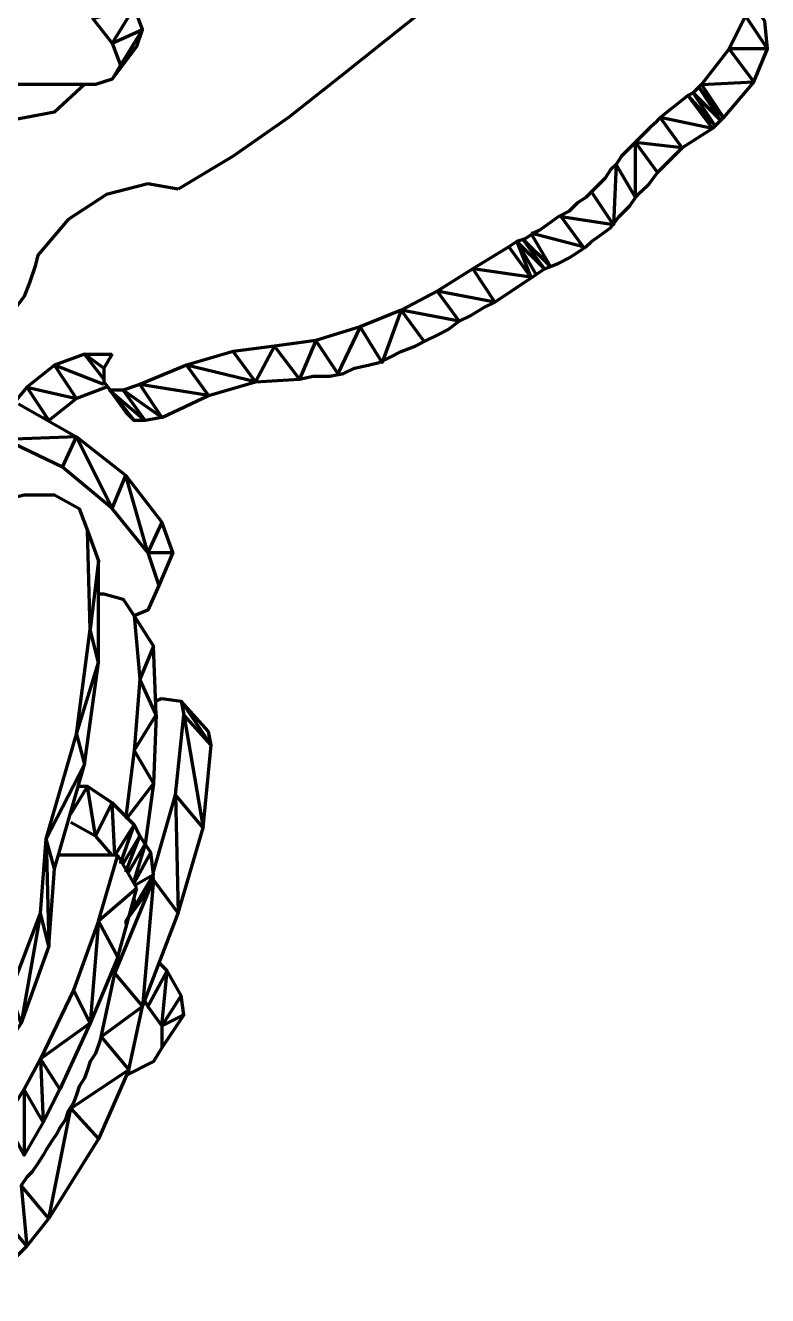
# Model space of a CAD drawing. Header units: inches. Extents: x -243 to 239, y -353 to 248.
# Drawn here: x 164.2 to 209.2, y -298.5 to -221.6 of the extents above; entities that cross this region are included whole.
import ezdxf

# ---------------------------------------------------------------- set-up
doc = ezdxf.new("R2010")
doc.units = ezdxf.units.IN
doc.layers.add('P', color=250, linetype='CONTINUOUS', lineweight=100)

msp = doc.modelspace()

# ---------------------------------------------------------------- linework, layer by layer
at = {"layer": 'P', "color": 211, "linetype": 'CONTINUOUS'}
for points in [[(200.5, -213.833), (197, -214.833), (193.5, -216.833), (190, -219.333), (183.333, -224.667)], [(207.667, -219.333), (207.833, -221), (206.833, -223)], [(209.167, -223), (209, -221.333), (207.667, -219.333)], [(209.167, -223), (207.833, -221)], [(208.333, -225), (206.833, -223), (205.167, -225.167), (208.333, -225), (206.5, -227.167)], [(208.333, -225), (209.167, -223), (206.833, -223)], [(183.333, -224.667), (180.167, -227.167)], [(205.167, -225.167), (205, -225.333), (204.667, -225.667)], [(204.667, -225.667), (206.333, -227.333), (205, -225.333)], [(205.167, -225.167), (206.5, -227.167), (205, -225.333)], [(202.667, -227.167), (204.333, -225.833), (205.833, -227.833), (202.667, -227.167)], [(206, -227.667), (204.667, -225.667), (204.333, -225.833), (206, -227.667), (205.833, -227.833)], [(180.167, -227.167), (176.833, -229.5)], [(202.667, -227.167), (202.333, -227.5), (202, -227.833), (201.333, -228.5), (200.833, -229), (200.333, -229.5), (200, -230), (199.667, -230.333), (199.333, -230.833), (199, -231.167), (198.5, -231.667), (198.167, -232), (197.667, -232.333), (197.167, -232.833), (196.5, -233.167), (195.833, -233.667), (195.333, -234), (195, -234.167), (194.5, -234.5), (194, -234.667)], [(205.833, -227.833), (204, -229), (202.667, -227.167)], [(206.5, -227.167), (206, -227.667)], [(204, -229), (201.167, -228.667), (202.5, -230.5)], [(201.167, -232), (201.167, -228.667)], [(202.5, -230.5), (204, -229)], [(176.833, -229.5), (173.5, -231.5)], [(195.667, -236.333), (196.5, -236), (197.167, -235.667), (197.667, -235.333), (198.167, -235), (198.5, -234.667), (199, -234.333), (199.667, -233.833), (200.167, -233.167), (200.5, -232.833), (200.833, -232.5), (201.167, -232), (201.5, -231.667), (202, -231.167), (202.5, -230.5)], [(201.167, -232), (200, -230), (199.833, -233.667), (196.667, -233.167)], [(171.667, -231.167), (169.167, -231.833), (166.833, -233.333), (165, -235.5), (164.833, -236.167), (164.5, -237.167), (164.167, -238), (163.667, -238.667), (163, -239.333), (162.333, -239.833), (161.5, -240), (161, -240), (160.5, -239.833)], [(173.5, -231.5), (171.667, -231.167)], [(199.833, -233.667), (198.5, -231.667)], [(196.667, -233.167), (198, -235), (194.833, -234.167)], [(194, -234.667), (195.667, -236.333), (194.333, -234.5)], [(194.833, -234.167), (196, -236.167), (194.333, -234.5)], [(194, -234.667), (193.5, -235), (191.333, -236.333), (189.167, -237.667), (187, -238.833), (184.5, -239.833), (181.833, -240.667), (179.333, -241), (176.833, -241.333)], [(193.5, -235), (194.833, -236.833), (191.333, -236.333), (192.667, -238.333), (189.167, -237.667), (190.5, -239.5), (187, -238.833)], [(195.167, -236.667), (194, -234.667), (194.833, -236.833)], [(192.667, -238.333), (195.167, -236.667), (195.667, -236.333)], [(180.833, -243), (181.667, -242.833), (182.667, -242.833), (183.5, -242.667), (184.167, -242.333), (185, -242.167), (185.667, -242), (186.333, -241.667), (187, -241.333), (187.833, -241), (188.5, -240.667), (189.167, -240.333), (189.833, -240), (190.5, -239.5), (191.167, -239.167), (192, -238.667), (192.667, -238.333)], [(188.333, -240.667), (187, -238.833), (185.833, -242), (184.5, -239.833), (183.167, -242.667), (181.833, -240.667), (180.833, -243)], [(167.833, -241.5), (166, -242.167), (164.333, -243.5), (163.5, -244.5)], [(169, -242.333), (167.833, -241.5), (169.5, -241.5)], [(169, -243), (167.833, -241.5)], [(169.5, -241.5), (169, -242.333), (169, -243.167)], [(176.833, -241.333), (174, -242.167), (171.167, -243.333)], [(180.833, -243), (179.333, -241), (178.167, -243.167), (174, -242.167)], [(178.167, -243.167), (176.833, -241.333)], [(164.333, -243.5), (167.333, -244.167), (166, -242.167)], [(169, -243.333), (166, -242.167)], [(174, -242.167), (175.333, -244), (171.167, -243.333)], [(178.167, -243.167), (180.833, -243)], [(164.333, -243.5), (165.667, -245.5), (165.333, -245.333)], [(169.167, -243.5), (167.333, -244.167), (165.667, -245.5)], [(170.833, -245.5), (169, -243.167), (170.333, -245)], [(169, -243.167), (170.833, -245.5), (170.333, -245)], [(171.167, -243.333), (170.167, -243.667), (169.333, -243.667)], [(169.333, -243.667), (171.5, -245.5), (170.167, -243.667)], [(171.167, -243.333), (172.5, -245.333), (170.167, -243.667)], [(172.5, -245.333), (175.333, -244), (178.167, -243.167)], [(172.5, -245.333), (171.5, -245.5), (170.833, -245.5)]]:
    msp.add_lwpolyline(points, dxfattribs=at)
at = {"layer": 'P', "color": 81, "linetype": 'CONTINUOUS'}
for points in [[(171, -222.833), (171.333, -221.833), (170.833, -220.5), (169.833, -219.167)], [(170.833, -220.5), (169.5, -222.667), (168.333, -221.167), (170.833, -220.5)], [(169.5, -222.667), (171.333, -221.833), (170, -224)], [(169.5, -222.667), (170, -224), (169.5, -224.833), (168.5, -225.167), (162.5, -225.167)], [(170, -224), (171, -222.833), (169.5, -224.833)]]:
    msp.add_lwpolyline(points, dxfattribs=at)
at = {"layer": 'P', "color": 71, "linetype": 'CONTINUOUS'}
msp.add_lwpolyline([(167.833, -225.167), (166, -226.833), (163.333, -227.333), (162.667, -227.333)], dxfattribs=at)
at = {"layer": 'P', "color": 201, "linetype": 'CONTINUOUS'}
for points in [[(163.833, -244.5), (167.333, -246.5), (163, -246.667)], [(166.5, -248.333), (163, -246.667)], [(171.667, -253.5), (169.5, -250.833), (170.333, -248.833), (167.333, -246.5), (169.5, -250.833), (166.5, -248.333)], [(166.5, -248.333), (167.333, -246.5)], [(170.333, -248.833), (172.5, -251.667), (171.667, -253.5), (170.333, -248.833)], [(173.167, -253.5), (172.5, -251.667)], [(171.667, -253.5), (172.333, -255.5), (171.667, -257), (170.833, -257.333)], [(171.667, -253.5), (173.167, -253.5), (172.333, -255.5)]]:
    msp.add_lwpolyline(points, dxfattribs=at)
at = {"layer": 'P', "color": 91, "linetype": 'CONTINUOUS'}
for points in [[(162.167, -250.5), (164.167, -250), (166, -250), (167.5, -250.833), (168, -252.167)], [(168, -252.167), (168.667, -254), (168.167, -258.167)], [(168.167, -258.167), (168, -252.167)], [(168.667, -260.167), (168.667, -254)], [(165.5, -270.833), (167.333, -264.5), (168.167, -258.167)], [(167.333, -264.5), (168.667, -260.167), (168.167, -258.167)], [(166, -272.667), (167.833, -266.333), (168.667, -260.167)], [(172.5, -262.333), (172.167, -262.5)], [(172.5, -262.333), (173.667, -262.5), (173.833, -263.333)], [(173.667, -262.5), (175.5, -265.167), (173.833, -263.333)], [(175.333, -264.333), (173.667, -262.5)], [(173.833, -263.333), (175, -270.167), (173.333, -268.167), (173.5, -275.333), (172, -273.333), (171.333, -281)], [(173.333, -268.167), (173.833, -263.333)], [(167.333, -264.5), (167.833, -266.333), (165.5, -270.833)], [(175.5, -265.167), (175.333, -264.333)], [(175, -270.167), (175.5, -265.167)], [(172, -272.833), (173.333, -268.167)], [(173.5, -275.333), (175, -270.167)], [(166, -272.667), (165.5, -270.833), (165.667, -277.333), (165.167, -275.333), (164, -282), (163.333, -280.167)], [(165.167, -275.333), (165.5, -270.833)], [(165.667, -277.333), (166, -272.667)], [(169.667, -279), (172, -273.333)], [(172, -273.333), (172, -273.167)], [(163.333, -280.167), (165.167, -275.333)], [(171.333, -281), (173.5, -275.333)], [(165.667, -277.333), (164, -282), (161, -286.5), (159.5, -288.167)], [(169.667, -279), (171.333, -281), (168.833, -282.833), (170.5, -284.833), (167, -287.167), (168.667, -289)], [(168.833, -282.833), (169.667, -279)], [(170.5, -284.833), (171.333, -281)], [(168.833, -282.833), (168.667, -283.333), (168.5, -283.833), (168.167, -284.333), (168, -284.833), (167.833, -285.333), (167.5, -285.833), (167.333, -286.333), (167.167, -286.833), (166.833, -287.333), (166.667, -287.833), (166.333, -288.333), (166.167, -288.667), (165.833, -289.167), (165.5, -289.667), (165.333, -290), (165, -290.5), (164.667, -291), (164.333, -291.333), (164, -291.833)], [(170.5, -284.833), (168.667, -289), (165.667, -293.833)], [(165.667, -293.833), (167, -287.167)], [(165.667, -293.833), (164, -291.833), (164.333, -295.5), (162.667, -293.5), (162.667, -297.167), (161, -295.167), (160.833, -298.5)], [(162.667, -297.167), (164.333, -295.5), (165.667, -293.833)]]:
    msp.add_lwpolyline(points, dxfattribs=at)
at = {"layer": 'P', "color": 131, "linetype": 'CONTINUOUS'}
for points in [[(168.667, -256), (169, -256), (170.167, -256.333), (170.833, -257.333), (171.167, -261.167)], [(170.833, -257.333), (172, -259.167), (171.167, -261.167)], [(172.167, -263.333), (172, -259.167)], [(171.167, -261.167), (170.833, -265.5), (170.333, -269.5)], [(170.833, -265.5), (172.167, -263.333), (171.167, -261.167)], [(172.167, -263.333), (172, -267.5), (171.5, -271.167)], [(170.833, -265.5), (172, -267.5), (170.333, -269.667)], [(169.833, -271.833), (166.333, -271.833)], [(168.667, -275.833), (169.833, -271.833)], [(171, -273.833), (169.833, -271.833)], [(171, -273.833), (168.667, -275.833), (169.833, -278)], [(169.833, -278), (171, -273.833)], [(168.667, -275.833), (167.167, -280), (165.167, -284.167)], [(168.667, -275.833), (168.167, -282), (167.167, -280)], [(169.833, -278), (168.167, -282), (166.333, -286)], [(168.167, -282), (165.167, -284.167)], [(166.333, -286), (165.167, -284.167), (165.333, -288), (164.167, -286), (164.167, -290), (163, -287.833)], [(165.167, -284.167), (164.167, -286), (163, -287.833)], [(166.333, -286), (165.333, -288), (164.167, -290)]]:
    msp.add_lwpolyline(points, dxfattribs=at)
at = {"layer": 'P', "color": 111, "linetype": 'CONTINUOUS'}
for points in [[(167, -269.333), (168, -267.667), (167.5, -267.667)], [(170.833, -270), (169.667, -271.833), (169.5, -268.667), (168.5, -270.667), (168, -267.667)], [(171.667, -274), (172, -273), (171.833, -271.667), (171.5, -271.167), (171.167, -270.667), (170.833, -270), (169.5, -268.667), (168, -267.667)], [(167, -269.833), (168.5, -270.667)], [(169.5, -271.833), (168.5, -270.667)], [(170, -272.333), (170.833, -270)], [(170.333, -272.833), (171.167, -270.667), (170.167, -272.333)], [(170.5, -272.833), (171.5, -271.167), (170.833, -273.333)], [(170.833, -273.5), (171.833, -271.667)], [(172, -273), (170.333, -275.833), (171.667, -274)], [(170.833, -273.667), (172, -273), (170.833, -275)], [(170.833, -274.5), (170.833, -275), (170.333, -275.833), (170.333, -276)], [(173.833, -281.5), (173.667, -280.333), (172.833, -278.833), (172.333, -278.333)], [(171.667, -281), (172.833, -278.833)], [(172.5, -282.167), (172.833, -278.833)], [(171.5, -280.667), (171.667, -281), (172.5, -282.167), (172.5, -283.5), (172, -284.333), (170.333, -285.167)], [(173.667, -280.333), (172.5, -282.167), (173.833, -281.5), (172.5, -283.5)]]:
    msp.add_lwpolyline(points, dxfattribs=at)

doc.saveas('drawing.dxf')
